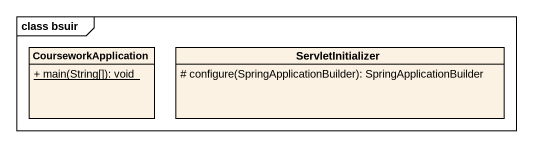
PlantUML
@startuml
mainframe class bsuir
hide circle
hide empty members
skinparam classAttributeIconSize 0
class CourseworkApplication {
  {static} + main(String[]): void
}
class ServletInitializer {
  # configure(SpringApplicationBuilder): SpringApplicationBuilder
}
@enduml
